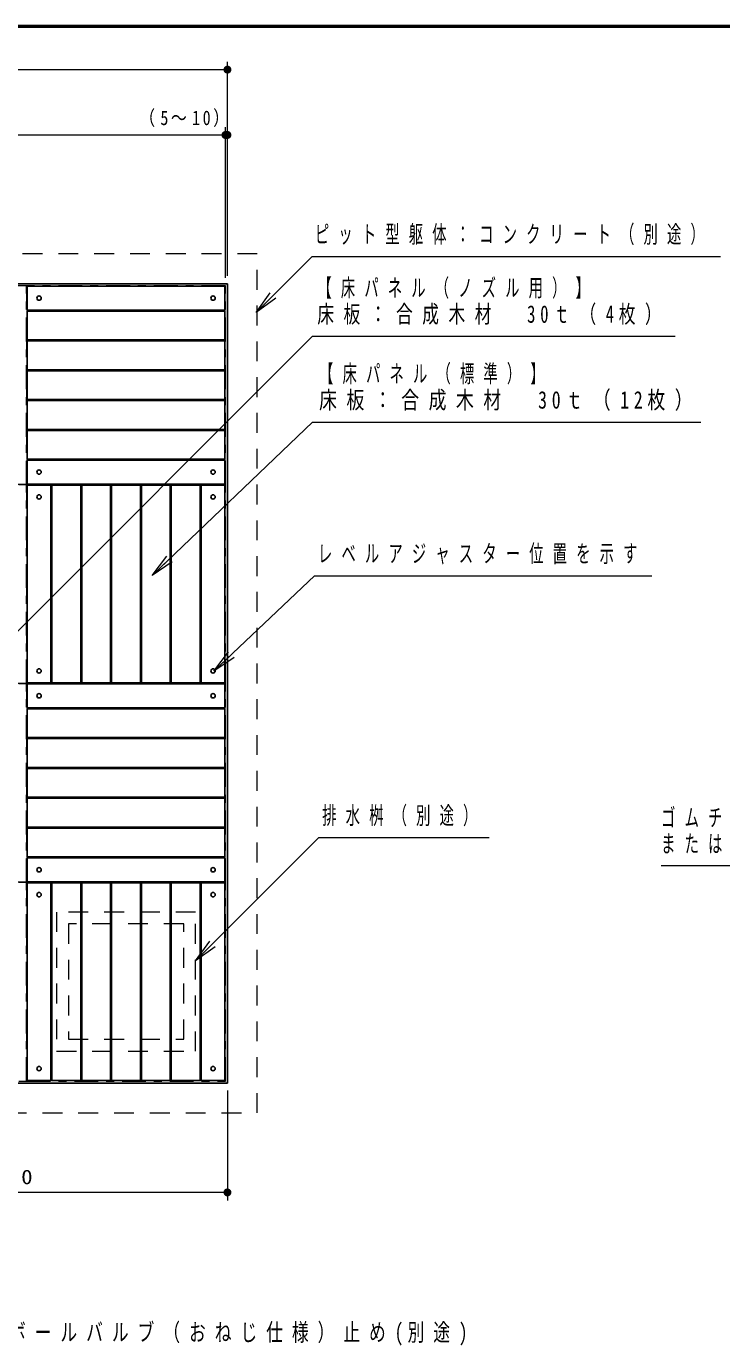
# Model space of a CAD drawing. Units: millimetres on the paper. Extents: x -385 to 0, y -594 to 267.
# Drawn here: x -273.2 to -185.8, y 101.1 to 267 of the extents above; entities that cross this region are included whole.
import ezdxf

# ---------------------------------------------------------------- set-up
doc = ezdxf.new("R2010")
doc.units = ezdxf.units.MM
doc.linetypes.add('USER1', pattern=[4.5, 2.5, -2])
doc.linetypes.add('USER2', pattern=[6, 3, -1, 1, -1])
for name, color, linetype, lineweight in [('1_10', 7, 'Continuous', 25), ('1_40', 7, 'Continuous', 25), ('LY_3', 7, 'Continuous', 13)]:
    doc.layers.add(name, color=color, linetype=linetype, lineweight=lineweight)
doc.styles.add('ＭＳ ゴシック', font='')
doc.styles.get('ＭＳ ゴシック').set_extended_font_data('MS Gothic')

# ---------------------------------------------------------------- blocks, each defined once
blk = doc.blocks.new('filled_dot')
at = {"color": 0, "linetype": 'Continuous', "lineweight": -2, "const_width": 1.25}
blk.add_lwpolyline([(-0.625, 0, 1), (0.625, 0, 1)], format="xyb", close=True, dxfattribs=at)

msp = doc.modelspace()

# ---------------------------------------------------------------- linework, layer by layer
at = {"layer": '1_10', "lineweight": 13}
msp.add_lwpolyline([(-150.948, 152.425), (-159.979, 161.456), (-193.409, 161.456)], dxfattribs=at)
at = {"layer": '1_40', "lineweight": 13}
for p, q in [((-247.942, 235.646), (-247.942, 262.562)), ((-348.442, 261.562), (-247.942, 261.562)), ((-248.192, 235.396), (-248.192, 254.346)), ((-247.942, 235.646), (-247.942, 254.346)), ((-348.192, 253.346), (-248.192, 253.346)), ((-259.051, 253.346), (-247.942, 253.346)), ((-244.317, 231.043), (-242.552, 233.52)), ((-244.317, 231.043), (-242.198, 233.167)), ((-241.844, 232.814), (-244.317, 231.043)), ((-257.403, 197.972), (-255.58, 200.407)), ((-257.403, 197.972), (-255.235, 200.045)), ((-254.889, 199.684), (-257.403, 197.972)), ((-249.638, 185.941), (-247.805, 188.368)), ((-249.638, 185.941), (-247.461, 188.005)), ((-247.117, 187.643), (-249.638, 185.941)), ((-251.942, 149.521), (-250.174, 151.996)), ((-251.942, 149.521), (-249.82, 151.643)), ((-249.467, 151.289), (-251.942, 149.521)), ((-247.942, 133.196), (-247.942, 119.396)), ((-247.942, 120.396), (-304.442, 120.396))]:
    msp.add_line(p, q, dxfattribs=at)
at = {"layer": '1_40', "linetype": 'USER1', "lineweight": 13}
for p, q in [((-244.192, 238.396), (-352.192, 238.396)), ((-244.192, 130.396), (-244.192, 238.396)), ((-251.942, 155.646), (-269.442, 155.646)), ((-269.442, 155.646), (-269.442, 138.146)), ((-251.942, 138.146), (-251.942, 155.646)), ((-253.442, 154.146), (-267.942, 154.146)), ((-267.942, 154.146), (-267.942, 139.646)), ((-253.442, 139.646), (-253.442, 154.146)), ((-267.942, 139.646), (-253.442, 139.646)), ((-269.442, 138.146), (-251.942, 138.146)), ((-352.192, 130.396), (-244.192, 130.396))]:
    msp.add_line(p, q, dxfattribs=at)
at = {"layer": '1_40'}
for p, q in [((-247.942, 234.646), (-348.442, 234.646)), ((-247.942, 134.146), (-247.942, 234.646)), ((-348.442, 134.146), (-247.942, 134.146))]:
    msp.add_line(p, q, dxfattribs=at)
at = {"layer": '1_40', "linetype": 'USER2', "lineweight": 13}
for p, q in [((-273.192, 234.396), (-298.192, 234.396)), ((-273.192, 209.396), (-273.192, 234.396)), ((-273.192, 234.396), (-273.192, 209.396)), ((-248.192, 234.396), (-273.192, 234.396)), ((-248.192, 209.396), (-248.192, 234.396)), ((-298.192, 209.396), (-273.192, 209.396)), ((-273.192, 209.396), (-298.192, 209.396)), ((-273.192, 209.396), (-298.192, 209.396)), ((-298.192, 209.396), (-273.192, 209.396)), ((-273.192, 209.396), (-298.192, 209.396)), ((-273.192, 209.396), (-248.192, 209.396)), ((-273.192, 184.396), (-273.192, 209.396)), ((-248.192, 209.396), (-273.192, 209.396)), ((-273.192, 209.396), (-273.192, 184.396)), ((-273.192, 209.396), (-273.192, 184.396)), ((-273.192, 184.396), (-273.192, 209.396)), ((-248.192, 184.396), (-248.192, 209.396)), ((-248.192, 184.396), (-248.192, 209.396)), ((-273.192, 184.396), (-298.192, 184.396)), ((-298.192, 184.396), (-273.192, 184.396)), ((-298.192, 184.396), (-273.192, 184.396)), ((-273.192, 184.396), (-298.192, 184.396)), ((-273.192, 159.396), (-273.192, 184.396)), ((-273.192, 184.396), (-273.192, 159.396)), ((-248.192, 184.396), (-273.192, 184.396)), ((-273.192, 184.396), (-248.192, 184.396)), ((-273.192, 184.396), (-273.192, 159.396)), ((-273.192, 159.396), (-273.192, 184.396)), ((-248.192, 159.396), (-248.192, 184.396)), ((-248.192, 159.396), (-248.192, 184.396)), ((-298.192, 159.396), (-273.192, 159.396)), ((-273.192, 159.396), (-298.192, 159.396)), ((-298.192, 159.396), (-273.192, 159.396)), ((-273.192, 159.396), (-248.192, 159.396)), ((-273.192, 134.396), (-273.192, 159.396)), ((-248.192, 159.396), (-273.192, 159.396)), ((-273.192, 159.396), (-273.192, 134.396)), ((-273.192, 159.396), (-248.192, 159.396)), ((-248.192, 134.396), (-248.192, 159.396)), ((-298.192, 134.396), (-273.192, 134.396)), ((-273.192, 134.396), (-248.192, 134.396))]:
    msp.add_line(p, q, dxfattribs=at)
at = {"layer": '1_40', "color": 40, "linetype": 'USER2', "lineweight": 13}
for p, q in [((-248.192, 209.396), (-273.192, 209.396)), ((-248.192, 209.396), (-273.192, 209.396)), ((-273.192, 209.396), (-248.192, 209.396)), ((-273.192, 184.396), (-248.192, 184.396)), ((-248.192, 184.396), (-273.192, 184.396))]:
    msp.add_line(p, q, dxfattribs=at)
at = {"layer": '1_40', "lineweight": 13}
for points in [[(-244.317, 231.043), (-237.29, 238.086), (-185.948, 238.086)], [(-275.86, 189.42), (-237.245, 228.04), (-191.632, 228.04)], [(-257.403, 197.972), (-237.245, 217.25), (-188.417, 217.25)], [(-249.638, 185.941), (-236.988, 197.938), (-194.558, 197.938)], [(-251.942, 149.521), (-236.457, 165.006), (-215.025, 165.006)]]:
    msp.add_lwpolyline(points, dxfattribs=at)
at = {"layer": '1_40', "color": 40}
for points in [[(-248.254, 231.334), (-273.129, 231.334), (-273.129, 234.334), (-248.254, 234.334)], [(-248.254, 227.584), (-248.254, 231.209), (-273.129, 231.209), (-273.129, 227.584)], [(-248.254, 223.834), (-273.129, 223.834), (-273.129, 227.459), (-248.254, 227.459)], [(-248.254, 220.084), (-248.254, 223.709), (-273.129, 223.709), (-273.129, 220.084)], [(-248.254, 219.959), (-273.129, 219.959), (-273.129, 216.334), (-248.254, 216.334)], [(-248.254, 216.209), (-248.254, 212.584), (-273.129, 212.584), (-273.129, 216.209)], [(-248.254, 212.459), (-273.129, 212.459), (-273.129, 209.459), (-248.254, 209.459)], [(-270.129, 184.459), (-270.129, 209.334), (-273.129, 209.334), (-273.129, 184.459)], [(-266.379, 184.459), (-270.004, 184.459), (-270.004, 209.334), (-266.379, 209.334)], [(-262.629, 184.459), (-262.629, 209.334), (-266.254, 209.334), (-266.254, 184.459)], [(-262.504, 184.459), (-258.879, 184.459), (-258.879, 209.334), (-262.504, 209.334)], [(-258.754, 184.459), (-258.754, 209.334), (-255.129, 209.334), (-255.129, 184.459)], [(-255.004, 184.459), (-251.379, 184.459), (-251.379, 209.334), (-255.004, 209.334)], [(-251.254, 184.459), (-251.254, 209.334), (-248.254, 209.334), (-248.254, 184.459)], [(-248.254, 181.334), (-273.129, 181.334), (-273.129, 184.334), (-248.254, 184.334)], [(-248.254, 177.584), (-248.254, 181.209), (-273.129, 181.209), (-273.129, 177.584)], [(-248.254, 173.834), (-273.129, 173.834), (-273.129, 177.459), (-248.254, 177.459)], [(-248.254, 170.084), (-248.254, 173.709), (-273.129, 173.709), (-273.129, 170.084)], [(-248.254, 169.959), (-273.129, 169.959), (-273.129, 166.334), (-248.254, 166.334)], [(-248.254, 166.209), (-248.254, 162.584), (-273.129, 162.584), (-273.129, 166.209)], [(-248.254, 162.459), (-273.129, 162.459), (-273.129, 159.459), (-248.254, 159.459)], [(-270.129, 159.334), (-270.129, 134.459), (-273.129, 134.459), (-273.129, 159.334)], [(-266.379, 159.334), (-270.004, 159.334), (-270.004, 134.459), (-266.379, 134.459)], [(-262.629, 159.334), (-262.629, 134.459), (-266.254, 134.459), (-266.254, 159.334)], [(-258.879, 159.334), (-262.504, 159.334), (-262.504, 134.459), (-258.879, 134.459)], [(-258.754, 159.334), (-258.754, 134.459), (-255.129, 134.459), (-255.129, 159.334)], [(-255.004, 159.334), (-251.379, 159.334), (-251.379, 134.459), (-255.004, 134.459)], [(-251.254, 159.334), (-251.254, 134.459), (-248.254, 134.459), (-248.254, 159.334)]]:
    msp.add_lwpolyline(points, close=True, dxfattribs=at)
for centre in [(-271.629, 232.834), (-249.754, 232.834), (-271.629, 210.959), (-249.754, 210.959), (-271.629, 207.834), (-249.754, 207.834), (-271.629, 185.959), (-249.754, 185.959), (-271.629, 182.834), (-249.754, 182.834), (-271.629, 160.959), (-249.754, 160.959), (-271.629, 157.834), (-249.754, 157.834), (-271.629, 135.959), (-249.754, 135.959)]:
    msp.add_circle(centre, 0.275, dxfattribs=at)
at = {"layer": 'LY_3', "lineweight": 50}
msp.add_line((0, 267), (-385, 267), dxfattribs=at)

# ---------------------------------------------------------------- block references
at = {"layer": '1_40', "lineweight": 13, "xscale": 0.4, "yscale": 0.4, "rotation": 180}
for p in [(-247.942, 261.562), (-248.192, 253.346), (-247.942, 253.346), (-247.942, 120.396)]:
    msp.add_blockref('filled_dot', p, dxfattribs=at)
at = {"layer": '1_40', "lineweight": 13, "xscale": 0.4, "yscale": 0.4}
msp.add_blockref('filled_dot', (-248.192, 253.346), dxfattribs=at)

# ---------------------------------------------------------------- texts
at = {"layer": '1_10', "char_height": 2.199, "attachment_point": 4, "style": 'ＭＳ ゴシック'}
for s, insert in [('\\T1.64;\\W0.6;ゴムチップ舗装', (-193.409, 167.406)), ('\\T1.64;\\W0.6;または人工芝等（別途）', (-193.409, 164.106))]:
    msp.add_mtext(s, dxfattribs=dict(at, insert=insert))
at = {"layer": '1_40', "style": 'ＭＳ ゴシック'}
for s, insert, char_height, attachment_point in [('\\T1.33;\\W0.8;（5～10）', (-253.051, 254.346), 1.833, 8), ('\\T1.64;\\W0.6;ピット型躯体：コンクリート（別途）', (-236.948, 240.736), 2.199, 4), ('\\T1.64;\\W0.6;【床パネル（ノズル用）】', (-236.632, 233.99), 2.199, 4), ('\\T1.57;\\W0.7;床板：合成木材\u300030ｔ（4枚）', (-236.632, 230.69), 2.199, 4), ('\\T1.64;\\W0.6;【床パネル（標準）】', (-236.417, 223.2), 2.199, 4), ('\\T1.53;\\W0.75;床板：合成木材\u300030ｔ（12枚）', (-236.417, 219.9), 2.199, 4), ('\\T1.64;\\W0.6;レベルアジャスター位置を示す', (-236.558, 200.588), 2.199, 4), ('\\T1.64;\\W0.6;排水桝（別途）', (-236.025, 167.656), 2.199, 4), ('\\T1.33;\\W1.15;2260', (-275.782, 121.396), 1.833, 8), ('\\T1.54;\\W0.7;給水引込20A/端部ボールバルブ（おねじ仕様）止め(別途)', (-301.251, 102.528), 2.199, 4)]:
    msp.add_mtext(s, dxfattribs=dict(at, insert=insert, char_height=char_height, attachment_point=attachment_point))

doc.saveas('drawing.dxf')
